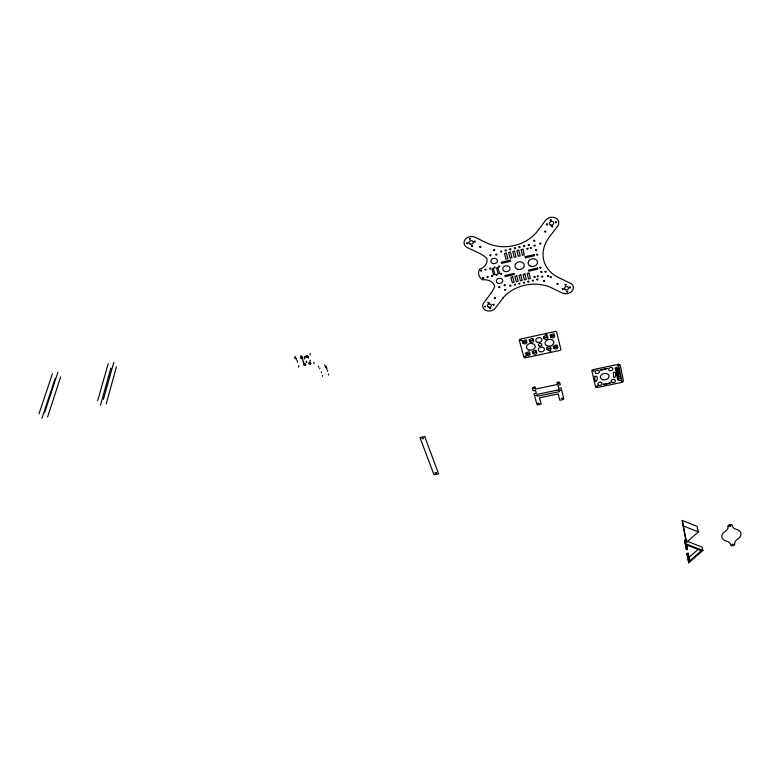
<?xml version="1.0" encoding="UTF-8"?>
<svg xmlns="http://www.w3.org/2000/svg" width="780" height="780" viewBox="0 0 780 780"><rect width="100%" height="100%" fill="white"/><g stroke="black" fill="none" stroke-linecap="round" stroke-linejoin="round"><path stroke-width="1.17" d="M302.835 359.005L302.66 361.13M328.594 375.005L328.663 374.039M326.8 369.632L326.927 367.897M327.512 371.339L327.571 370.51M325.884 367.517L325.942 366.688M325.981 367.721L326.118 365.986M322.471 376.35L322.549 375.385M324.646 365.771L324.714 364.796M321.389 372.694L321.448 371.865M319.732 368.881L319.8 368.053M318.484 367.136L318.562 366.161M313.901 363.763L314.038 362.125M309.514 362.846L309.562 362.29M309.962 361.803L310.108 360.175M310.177 364.357L310.226 363.802M310.518 363.041L310.567 362.485M310.849 363.792L310.898 363.236M308.402 358.244L308.548 356.606M308.841 363.412L308.89 362.856M309.173 364.172L309.221 363.616M310.089 355.007L310.235 353.369M305.711 364.942L305.76 364.387M306.257 362.632L306.413 360.994M307.193 357.562L307.252 357.016M306.784 362.515L306.832 361.959M307.535 356.226L307.583 355.68M307.866 356.996L307.924 356.44M304.044 365.313L304.093 364.757M304.375 363.987L304.424 363.431M304.688 359.073L304.844 357.435M305.857 356.606L305.906 356.05M305.038 365.498L305.097 364.942M305.38 364.182L305.428 363.626M306.189 357.377L306.238 356.821M306.53 356.041L306.579 355.485M303.44 362.895L303.605 361.169M303.703 363.207L303.761 362.651M304.356 357.016L304.415 356.46M303.703 364.552L303.761 363.997M301.363 357.191L301.421 356.635M301.655 358.868L301.821 357.133M302.035 358.722L302.094 358.166M302.377 357.386L302.425 356.831M302.708 358.147L302.767 357.601M298.574 367.175L298.74 365.537M300.69 357.767L301.031 355.348M301.031 358.527L301.09 357.971M301.275 357.708L301.324 357.152M297.307 362.32L297.463 360.721M296.293 360.067L296.459 358.469M294.674 358.459L294.85 356.831M295.493 358.283L295.659 356.694M106.226 403.874L116.434 366.834M103.447 399.34L113.792 362.329M100.484 405.161L110.877 368.111M97.695 400.627L108.215 363.616M47.59 416.988L60.674 376.877M41.974 418.246L55.243 378.125M44.645 412.542L57.876 372.46M39 413.81L52.435 373.718M491.371 292.715L491.887 291.935A36.26 29.66 -4.8 0 0 494.695 286.182L494.705 286.153A11.076 8.97 -6.5 0 0 482.654 279.864A10.92 8.931 -7.3 0 1 479.583 269.256A11.261 9.311 -6.5 0 0 486.817 258.258A36.26 29.66 -4.8 0 0 480.236 253.744L466.654 247.25A7.166 5.996 -6.6 0 1 465.221 239.362A7.166 5.996 -6.6 0 1 474.454 236.993L487.695 243.389A38.123 32.282 -10.7 0 0 536.406 232.528L545.551 220.34A7.332 6.094 -14.1 0 1 555.204 217.825A7.332 6.094 -14.1 0 1 558.041 225.634L548.944 237.598A36.28 29.377 -14.6 0 0 558.314 277.456L571.194 283.666A7.01 5.567 -12.2 0 1 571.925 291.203A7.01 5.567 -12.2 0 1 562.614 293.114L549.588 286.923A35.617 28.09 -9.2 0 0 503.519 297.365L502.895 298.087M491.566 292.412L483.21 303.605A6.854 5.479 -6.5 0 0 486.223 310.518A6.854 5.479 -6.5 0 0 495.202 308.315L503.236 297.687M686.439 542.51L698.353 531.911L696.969 526.295L682.207 520.445L686.439 542.51L682.207 520.445M689.578 560.947L688.028 553.274L686.917 553.478L688.75 562.78L702.907 550.436L702.078 547.082L684.557 540.248L686.419 549.695L687.541 549.49L686.761 545.093L701.279 550.729L689.578 560.947L688.789 557.593L698.666 548.944M686.917 553.478L687.697 556.832L688.808 556.637M684.557 540.248L685.337 543.611L702.907 550.436M683.524 526.061L698.353 531.911M687.541 549.49C686.068 542.519 687.326 548.515 686.966 546.673M688.73 556.637L688.516 555.575L688.74 556.667M687.502 556.228L687.629 556.861L687.541 556.364M688.028 553.274L688.789 557.593M685.337 543.611L686.419 549.695M687.697 556.832L688.75 562.78M561.892 398.444L562.946 398.375L561.902 398.395M593.112 370.88L594.194 370.802L593.122 370.822M596.573 386.256L597.636 386.178L596.583 386.197M621.163 381.118L622.235 381.049L621.173 381.069M729.563 525.974L730.714 525.856L729.563 525.974M527.826 281.609C529.084 283.608 529.523 279.708 527.826 281.609M533.715 240.659C534.973 242.755 535.548 238.66 533.715 240.659M732.098 544.44L733.239 544.333L732.108 544.391M543.592 280.927C544.81 282.916 545.395 279.045 543.592 280.927M504.582 289.809C505.772 291.817 506.366 287.966 504.582 289.809M547.462 275.974C548.554 277.973 549.413 274.151 547.482 275.896M545.727 334.834L546.838 334.815L545.746 334.786M558.061 383.331L559.124 383.311L558.071 383.282M539.633 243.545C540.706 245.671 541.642 241.683 539.653 243.467M489.908 255.187C491.078 257.312 491.741 253.325 489.908 255.187M422.273 438.389C423.218 440.105 423.95 437.044 422.273 438.389M493.652 250.048C494.822 252.194 495.524 248.167 493.652 250.048M498.576 266.409C499.668 268.525 500.487 264.537 498.576 266.409M498.79 287.069C499.795 289.097 500.77 285.373 498.81 287.001M500.594 273.77C501.667 275.857 502.554 271.927 500.594 273.77M617.984 365.596L619.067 365.518L617.984 365.596M520.582 340.314L521.674 340.343L520.582 340.314M524.989 356.411L526.061 356.489L525.028 356.304M523.322 282.594C524.335 284.671 525.281 280.79 523.322 282.594M533.764 388.421L534.817 388.45L533.783 388.372M537.868 403.397L538.912 403.426L537.868 403.397M549.861 351.029L550.943 351.068L549.88 350.981M466.752 243.155C467.63 245.456 468.839 241.459 466.752 243.155M469.365 238.631C470.243 240.952 471.461 236.935 469.365 238.631M471.471 245.905C472.348 248.206 473.567 244.228 471.471 245.905M474.103 241.41C474.971 243.721 476.2 239.714 474.103 241.41M479.788 246.772C480.656 249.054 481.865 245.125 479.788 246.772M480.49 270.523C481.338 272.747 482.547 268.895 480.49 270.523M482.596 277.846C483.444 280.049 484.653 276.208 482.596 277.846M485.004 269.48C485.852 271.703 487.061 267.842 485.004 269.48M487.1 276.812C487.929 279.006 489.148 275.194 487.1 276.812M489.528 268.427C490.366 270.66 491.595 266.799 489.528 268.427M484.594 306.472C485.423 308.587 486.593 304.912 484.594 306.472M495.768 254.446C496.606 256.718 497.864 252.778 495.768 254.446M491.595 275.769C492.424 277.982 493.662 274.131 491.595 275.769M494.062 267.374C494.89 269.607 496.129 265.746 494.062 267.374M487.958 302.718C488.787 304.844 489.967 301.158 487.958 302.718M500.575 251.345C501.403 253.627 502.681 249.678 500.575 251.345M496.109 274.735C496.938 276.939 498.166 273.107 496.109 274.735M489.587 308.315C490.406 310.43 491.585 306.764 489.587 308.315M435.191 472.846L436.361 472.953L435.191 472.846M492.96 304.58C493.789 306.696 494.978 303.02 492.96 304.58M494.383 298.058C495.212 300.193 496.411 296.478 494.383 298.058M505.167 250.273C505.996 252.554 507.273 248.596 505.167 250.273M509.769 249.191C510.588 251.482 511.885 247.514 509.769 249.191M504.192 285.09C505.011 287.274 506.249 283.491 504.192 285.09M514.371 248.118C515.19 250.399 516.496 246.431 514.371 248.118M509.857 285.607C510.666 287.781 511.914 284.008 509.857 285.607M514.332 284.573C515.151 286.806 516.438 282.925 514.332 284.573M523.614 245.953C524.423 248.245 525.74 244.267 523.614 245.953M518.846 283.549C519.646 285.733 520.904 281.95 518.846 283.549M526.968 248.586C527.777 250.868 529.103 246.909 526.968 248.586M528.236 244.861C529.045 247.172 530.39 243.165 528.236 244.861M530.205 247.826C531.005 250.117 532.34 246.149 530.205 247.826M534.076 245.456C534.875 247.748 536.221 243.769 534.076 245.456M535.519 250.068C536.318 252.349 537.654 248.401 535.519 250.068M536.62 254.534C537.41 256.796 538.746 252.866 536.62 254.534M532.37 280.459C533.159 282.652 534.456 278.85 532.37 280.459M544.645 231.484C545.434 233.815 546.819 229.768 544.645 231.484M546.409 224.25C547.199 226.609 548.593 222.514 546.409 224.25M534.095 276.851C534.875 279.055 536.182 275.233 534.095 276.851M550.163 220.038C550.943 222.407 552.357 218.293 550.163 220.038M537.274 276.13C538.054 278.333 539.36 274.511 537.274 276.13M536.893 279.425C537.673 281.619 538.98 277.817 536.893 279.425M522.385 341.279C525.876 344.838 529.61 336.863 522.385 341.279M539.838 267.579C540.618 269.812 541.944 265.941 539.838 267.579M522.853 343.005C526.344 346.554 530.068 338.598 522.853 343.005M551.616 226.327C552.396 228.676 553.8 224.591 551.616 226.327M540.91 271.937C541.691 274.151 543.007 270.309 540.91 271.937M541.73 276.49C542.51 278.694 543.826 274.872 541.73 276.49M555.37 222.124C556.15 224.484 557.573 220.389 555.37 222.124M545.005 271.654C545.785 273.868 547.111 270.026 545.005 271.654M525.632 353.174C529.064 356.655 532.798 348.894 525.632 353.174M529.084 339.817C532.565 343.385 536.338 335.38 529.084 339.817M526.091 354.861C529.552 358.361 533.237 350.532 526.091 354.861M529.552 341.543C533.023 345.101 536.786 337.126 529.552 341.543M550.231 277.056C550.992 279.26 552.328 275.438 550.231 277.056M532.272 351.731C535.724 355.241 539.458 347.373 532.272 351.731M532.73 353.428C536.172 356.928 539.906 349.079 532.73 353.428M543.426 336.677C546.887 340.275 550.729 332.221 543.426 336.677M557.017 283.832C557.778 286.016 559.114 282.233 557.017 283.832M543.865 338.413C547.326 342.001 551.158 333.967 543.865 338.413M546.546 347.812C549.988 351.351 553.79 343.424 546.546 347.812M550.173 335.205C553.615 338.812 557.495 330.73 550.173 335.205M562.273 288.902C563.014 291.067 564.359 287.313 562.273 288.902M546.985 349.518C550.417 353.048 554.219 345.14 546.985 349.518M550.602 336.95C554.053 340.538 557.924 332.485 550.602 336.95M565.091 284.671C565.841 286.845 567.197 283.072 565.091 284.671M566.67 291.486C567.411 293.641 568.757 289.897 566.67 291.486M553.244 346.359C556.667 349.908 560.508 341.962 553.244 346.359M569.498 287.274C570.239 289.439 571.603 285.675 569.498 287.274M553.673 348.075C557.096 351.614 560.927 343.678 553.673 348.075M535.714 395.431L536.757 395.528L535.714 395.431M519.002 246.997C519.665 249.337 521.225 245.417 519.002 246.997M559.904 390.37L560.927 390.478L559.904 390.37M594.857 376.35C594.467 388.84 600.454 374.459 594.857 376.35M600.268 369.73L600.98 370.334L607.269 368.501L600.268 369.73M603.437 384.189L604.139 384.774L610.36 382.99L603.437 384.189M613.411 372.44C612.846 385.027 619.027 370.539 613.411 372.44M615.186 368.228C618.472 371.699 622.479 363.928 615.186 368.228M615.586 370.139C618.862 373.601 622.869 365.859 615.586 370.139M615.986 372.05C619.261 375.492 623.249 367.77 615.986 372.05M616.375 373.942C619.651 377.383 623.639 369.681 616.375 373.942M616.775 375.833C620.042 379.265 624.019 371.592 616.775 375.833M617.165 377.725C620.432 381.147 624.4 373.483 617.165 377.725M617.555 379.606C620.812 383.019 624.78 375.385 617.555 379.606M506.317 253.11L504.484 253.539L505.996 259.174L507.819 258.745L506.317 253.11M510.451 252.145L508.609 252.574L510.11 258.209L511.943 257.79L510.451 252.145M514.585 251.179L512.752 251.608L514.234 257.254L516.067 256.825L514.585 251.179M518.729 250.214L516.886 250.643L518.359 256.298L520.192 255.869L518.729 250.214M522.883 249.239L521.04 249.668L522.483 255.333L524.326 254.904L522.883 249.239M510.374 260.14L501.248 262.255L501.559 263.367L510.676 261.251L510.374 260.14M534.232 254.592L525.038 256.727L525.32 257.849L534.514 255.723L534.232 254.592M493.34 268.622L491.985 268.944L493.633 274.814L494.988 274.502L493.34 268.622M497.874 267.579L496.519 267.891L498.147 273.77L499.502 273.458L497.874 267.579M513.913 273.448L504.875 275.525L505.167 276.627L514.205 274.55L513.913 273.448M537.557 268.008L528.44 270.104L528.723 271.206L537.829 269.119L537.557 268.008M512.655 276.841L510.851 277.251L512.314 282.701L514.117 282.292L512.655 276.841M516.731 275.906L514.917 276.325L516.37 281.775L518.164 281.365L516.731 275.906M520.796 274.969L518.992 275.389L520.426 280.849L522.23 280.43L520.796 274.969M524.882 274.034L523.068 274.453L524.482 279.913L526.295 279.503L524.882 274.034M528.967 273.098L527.153 273.517L528.548 278.986L530.361 278.577L528.967 273.098M555.214 331.481L520.221 339.144A1.219 0.946 -7.8 0 0 519.285 340.314L523.936 357.221A1.199 0.916 -7.7 0 0 525.35 357.864L559.884 350.405A1.219 0.926 -9.9 0 0 560.849 349.255L556.647 332.144A1.228 0.956 -10.1 0 0 555.214 331.481M618.267 364.328L592.829 369.71A1.199 0.897 -11 0 0 591.854 370.831L595.501 386.977A1.19 0.877 -10.7 0 0 596.856 387.592L621.952 382.356A1.736 1.277 -12 0 0 623.405 380.757L620.246 365.245A1.765 1.306 -12.4 0 0 618.267 364.328M534.943 387.017L533.423 387.338A1.18 0.877 -7.5 0 0 532.516 388.43L533.169 390.819L535.46 390.341L536.299 393.412L534.017 393.89L536.835 404.147A1.16 0.858 -7.4 0 0 538.2 404.742L541.183 404.128L539.477 397.839L558.197 393.929L559.816 400.257L562.731 399.652A1.277 0.936 -8.8 0 0 563.745 398.482L561.073 387.894L558.763 388.381L557.973 385.281L560.284 384.793L559.777 382.775A1.287 0.965 -8.9 0 0 558.275 382.102L556.959 382.375L557.486 384.442L535.499 389.064L534.943 387.017M558.909 389.815L537.215 394.358L537.712 396.191L559.377 391.657L558.909 389.815M424.7 436.556L419.971 437.531L433.973 474.757L438.575 473.84L424.7 436.556M685.717 546.312L685.932 547.375L685.717 546.312M728.052 526.422L728.013 526.237A2.155 1.365 -12 0 1 730.08 524.56A2.155 1.365 -12 0 1 732.264 525.642A8.2 5.197 -12.4 0 0 735.852 529.162A9.711 6.123 -11.8 0 1 737.207 539.438A8.014 5.002 -12 0 0 734.75 544.04L734.76 544.118A2.116 1.326 -11.7 0 1 732.849 545.727A2.116 1.326 -11.7 0 1 730.597 544.859L730.587 544.781A7.966 4.992 -11.4 0 0 727.018 541.271A9.711 6.123 -11.8 0 1 725.566 531.024A7.098 4.514 -11.7 0 0 728.111 526.724L728.052 526.422M537.547 342.313A3.11 2.398 -8.9 0 0 541.993 339.7A3.11 2.398 -8.9 0 0 537.176 338.159A3.11 2.398 -8.9 0 0 537.547 342.313M539.36 346.076A1.774 1.365 -8.9 0 0 541.895 344.594A1.774 1.365 -8.9 0 0 539.155 343.726A1.774 1.365 -8.9 0 0 539.36 346.076M539.838 351.663A3.091 2.369 -8.8 0 0 544.43 349.294A3.091 2.369 -8.8 0 0 539.809 347.548A3.091 2.369 -8.8 0 0 539.838 351.663M547.472 345.969A4.436 3.413 -9.5 0 0 553.839 342.254A4.436 3.413 -9.5 0 0 546.995 340.07A4.436 3.413 -9.5 0 0 547.472 345.969M528.957 349.996A4.417 3.403 -8.3 0 0 535.246 346.3A4.417 3.403 -8.3 0 0 528.392 344.126A4.417 3.403 -8.3 0 0 528.957 349.996M469.989 243.984A2.135 1.784 -6.6 0 0 473.226 242.395A2.135 1.784 -6.6 0 0 470.087 240.883A2.135 1.784 -6.6 0 0 469.989 243.984M488.339 307.086A2.038 1.628 -6.5 0 0 491.459 305.633A2.038 1.628 -6.5 0 0 488.475 304.249A2.038 1.628 -6.5 0 0 488.339 307.086M550.856 225.118A2.184 1.814 -14.1 0 0 553.693 222.836A2.184 1.814 -14.1 0 0 550.154 222.047A2.184 1.814 -14.1 0 0 550.856 225.118M498.206 283.335A3.237 2.623 -7.9 0 0 502.759 280.488A3.237 2.623 -7.9 0 0 497.689 278.821A3.237 2.623 -7.9 0 0 498.206 283.335M565.373 289.682A2.087 1.657 -12.2 0 0 568.61 288.2A2.087 1.657 -12.2 0 0 565.666 286.777A2.087 1.657 -12.2 0 0 565.373 289.682M517.832 269.344A4.719 3.851 -9.9 0 0 524.238 264.849A4.719 3.851 -9.9 0 0 516.701 262.772A4.719 3.851 -9.9 0 0 517.832 269.344M530.8 266.224A4.7 3.832 -10.9 0 0 537.498 262.051A4.7 3.832 -10.9 0 0 530.215 259.594A4.7 3.832 -10.9 0 0 530.8 266.224M504.875 271.518A3.637 2.964 -8.8 0 0 510.003 268.291A3.637 2.964 -8.8 0 0 504.319 266.399A3.637 2.964 -8.8 0 0 504.875 271.518M492.56 263.465A3.276 2.701 -8 0 0 497.425 260.842A3.276 2.701 -8 0 0 492.482 258.775A3.276 2.701 -8 0 0 492.56 263.465M611.988 382.493A2.174 1.599 -11.6 0 0 615.4 381.049A2.174 1.599 -11.6 0 0 612.388 379.675A2.174 1.599 -11.6 0 0 611.988 382.493M609.941 370.695A2.194 1.628 -11.9 0 0 612.865 368.638A2.194 1.628 -11.9 0 0 609.365 367.936A2.194 1.628 -11.9 0 0 609.941 370.695M602.784 379.694A4.358 3.217 -11.4 0 0 609.053 376.077A4.358 3.217 -11.4 0 0 602.394 374.107A4.358 3.217 -11.4 0 0 602.784 379.694M598.679 385.271A2.165 1.589 -10.9 0 0 602.072 383.838A2.165 1.589 -10.9 0 0 599.059 382.473A2.165 1.589 -10.9 0 0 598.679 385.271M596.017 373.357A2.184 1.628 -11.2 0 0 599.44 371.904A2.184 1.628 -11.2 0 0 596.398 370.51A2.184 1.628 -11.2 0 0 596.017 373.357"/></g></svg>
